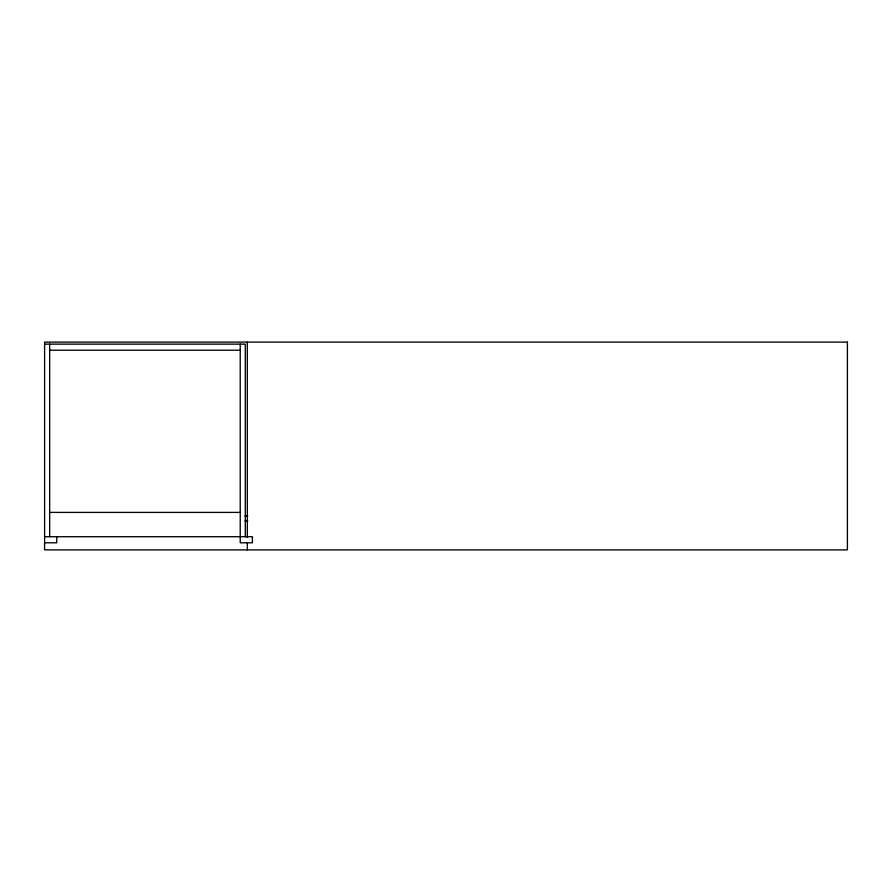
<?xml version="1.0" encoding="UTF-8"?>
<svg xmlns="http://www.w3.org/2000/svg" width="892" height="892" viewBox="0 0 892 892"><rect width="100%" height="100%" fill="white"/><g stroke="black" fill="none" stroke-linecap="round" stroke-linejoin="round"><path stroke-width="1.34" d="M44.6 344.134L245.3 344.134L245.3 536.716M49.673 350.21L240.227 350.21M49.673 512.398L240.227 512.398M245.044 515.944L247.831 515.944M245.044 521.006L247.831 521.006M44.6 536.716L252.391 536.716L252.391 542.804L240.227 542.804L240.227 344.134M44.6 542.804L56.765 542.804L56.765 536.716M247.329 342.104L247.329 537.43M247.329 542.972L247.329 549.896M49.673 344.134L49.673 536.716M847.4 342.104L44.6 342.104L44.6 549.896L847.4 549.896L847.4 342.104"/></g></svg>
